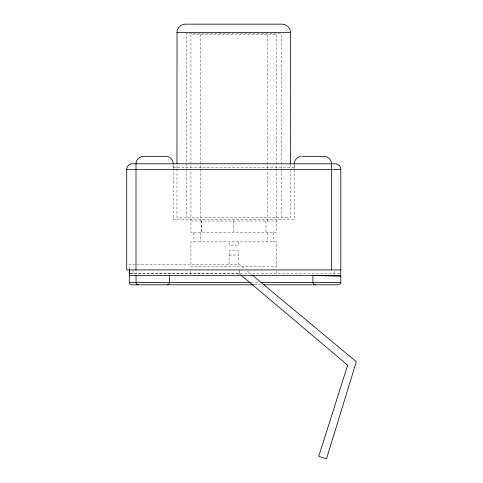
<?xml version="1.0" encoding="UTF-8"?>
<svg xmlns="http://www.w3.org/2000/svg" width="483" height="483" viewBox="0 0 483 483"><rect width="100%" height="100%" fill="white"/><g stroke="black" fill="none" stroke-linecap="round" stroke-linejoin="round"><path stroke-width="0.36" stroke-dasharray="2.42 1.81" d="M129.323 269.333L129.323 264.37L239.345 264.37L245.135 269.188M176.977 168.978L176.971 217.229L290.543 217.229L290.531 168.978M176.977 168.229L176.977 164.455M239.345 271.386L239.345 273.583L239.345 269.919M267.268 221.021L267.268 169.098M267.268 168.344L267.268 34.39M173.258 168.754L173.18 166.834L172.153 164.884M294.256 168.754L294.328 166.834L295.354 164.884M173.246 167.516L294.268 167.516M190.93 221.021L276.578 221.021M229.099 255.06L238.409 255.06M130.066 273.583L340.811 273.583M130.078 273.583L239.272 273.638L240.425 274.616M251.015 282.483L259.311 282.483M254.245 284.813L261.864 284.813M247.453 271.114L251.504 274.489M201.339 221.021L201.562 232.565L201.562 221.021M290.531 164.455L290.531 168.229M334.465 270.848L334.465 274.839M294.268 164.492L294.268 168.676M294.268 169.376L294.268 219.644L173.246 219.644L173.246 170.125M281.233 168.271L281.233 33.46L186.275 33.46L186.275 168.271M281.233 169.026L281.233 217.229M276.747 270.848L276.747 275.503M276.578 168.344L276.578 34.39L190.93 34.39L190.93 168.344M276.578 169.098L276.578 232.565L190.93 232.565L190.93 169.098M273.638 232.565L273.638 241.874M267.268 232.565L267.268 241.874M265.952 221.021L265.952 232.565M238.409 241.874L238.409 245.171L229.099 245.171L229.099 241.874M238.409 264.37L238.409 250.792L229.099 250.792L229.099 264.37M238.409 273.583L238.409 274.863M233.754 221.021L233.754 232.565M200.24 34.39L200.24 168.344M200.24 169.098L200.24 221.021M200.24 232.565L200.24 241.874M193.87 232.565L193.87 241.874M190.761 270.848L190.761 274.839M186.275 169.026L186.275 217.229M173.246 164.492L173.246 168.676M133.048 270.848L133.048 274.839M276.578 241.874L190.93 241.874L190.93 266.519L276.578 266.519L276.578 241.874"/><path stroke-width="0.72" d="M129.323 273.583L129.323 270.039M176.977 163.701L177.007 32.53C176.856 28.044 180.89 24.084 185.345 24.15L282.163 24.15C286.618 24.084 290.651 28.044 290.506 32.53L290.531 163.701M263.368 284.813L338.535 284.813L340.418 283.787L340.811 282.483L340.811 169.376A5.585 5.585 0 0 0 335.226 163.791L132.294 163.791A5.585 5.585 0 0 0 126.697 169.376L126.697 269.919L340.811 269.919M294.268 163.791C294.238 160.296 296.924 157.078 300.36 156.468M167.196 284.813L168.615 284.324L169.448 283.056L169.521 275.503M176.971 32.53L290.543 32.53M301.712 156.341L324.057 156.341C328.035 156.287 331.561 159.813 331.501 163.791L331.501 269.919M126.697 169.376L340.811 169.376M129.323 275.503L340.811 275.503M129.323 269.919L129.323 282.483L250.26 282.483M260.82 282.483L340.811 282.483M253.599 284.813L131.624 284.813L129.987 284.113L129.323 282.507M315.212 284.813L313.787 284.324L312.948 283.032L312.887 275.503L340.811 276.204M138.313 284.813L136.888 284.312L136.073 283.032L136.007 275.503M252.084 274.972L356.303 361.713L326.508 458.85L318.726 456.381L347.663 365.178L241.005 275.099M173.246 163.791C173.306 159.813 169.774 156.287 165.796 156.341L143.457 156.341C139.472 156.287 135.946 159.813 136.007 163.791L136.007 269.919"/></g></svg>
